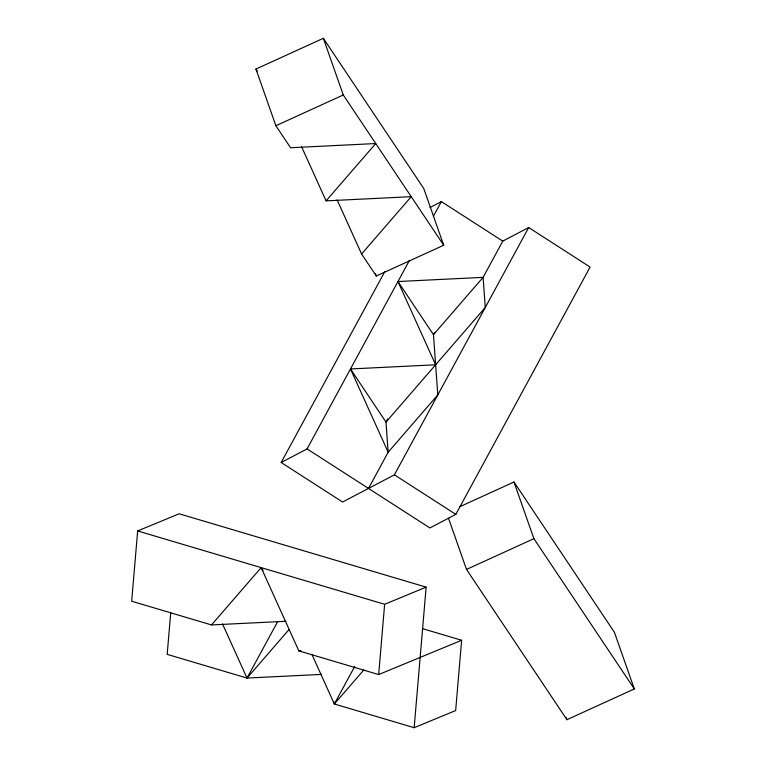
<?xml version="1.0" encoding="UTF-8"?>
<svg xmlns="http://www.w3.org/2000/svg" width="766" height="766" viewBox="0 0 766 766"><rect width="100%" height="100%" fill="white"/><g stroke="black" fill="none" stroke-linecap="round" stroke-linejoin="round"><path stroke-width="1.15" d="M311.829 654.26L334.34 703.992L414.167 727.7L426.135 587.139L179.148 513.795L137.66 530.943L131.675 601.224L211.502 624.932L286.015 621.274M170.732 612.666L167.179 654.356L247.016 678.063L321.519 674.396M211.502 624.932L261.149 567.616L298.826 650.87L378.663 674.568L384.647 604.288L426.135 587.139M422.861 628.752L461.639 640.271L455.655 710.551L414.167 727.7M281.179 462.501L307.089 448.905L429.918 527.956L455.827 514.359L590.098 267.056L528.684 227.531L394.404 474.834L342.594 502.027L281.179 462.501L384.724 271.786M307.089 448.905L409.379 260.497M433.365 216.328L441.36 201.602L502.774 241.127L528.684 227.531M222.523 623.955L247.016 678.063L277.531 621.858M387.692 418.973L385.987 422.095L388.161 452.218L368.503 488.43M434.609 332.559L433.46 334.656L437.807 394.902L388.161 452.218L350.483 368.963L435.634 364.779L397.956 281.534L483.107 277.349L502.774 241.127M334.196 702.106L334.34 703.992L354.677 666.525M301.603 146.756L326.086 200.864L375.733 143.548L290.582 147.742L275.875 125.729L255.949 69.055L323.348 38.3L423.78 188.57L443.705 245.244L376.307 275.999L361.6 253.996L337.107 199.888M361.6 253.996L411.237 196.68L326.086 200.864M247.016 678.063L288.897 629.7M334.34 703.992L363.812 669.963M429.956 207.586L441.36 201.602M275.875 125.729L343.273 94.984L443.705 245.244M459.619 506.795L513.976 481.996L614.399 632.256L634.325 688.94L566.926 719.695L466.504 569.425L448.531 518.304M466.504 569.425L533.902 538.67L634.325 688.94M378.663 674.568L461.639 640.271M298.826 650.87L300.961 650.765M137.66 530.943L384.647 604.288M394.404 474.834L455.827 514.359M255.949 69.055L257.28 71.037M397.956 281.534L433.46 334.656L483.107 277.349L485.28 307.463L385.987 422.095L350.483 368.963M261.149 567.616L263.121 570.574M513.976 481.996L533.902 538.67M566.151 717.474L566.926 719.695M323.348 38.3L343.273 94.984M375.522 273.778L376.307 275.999"/></g></svg>
